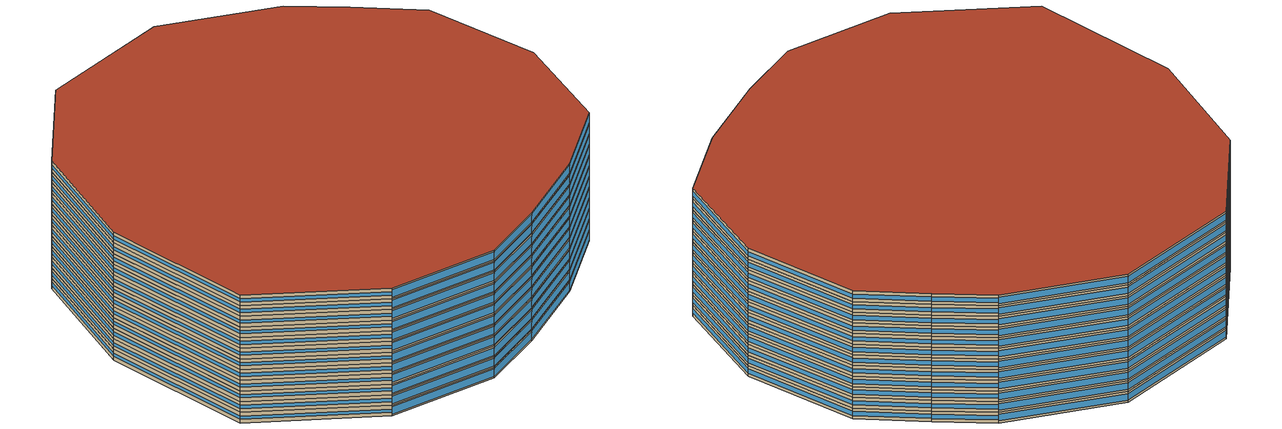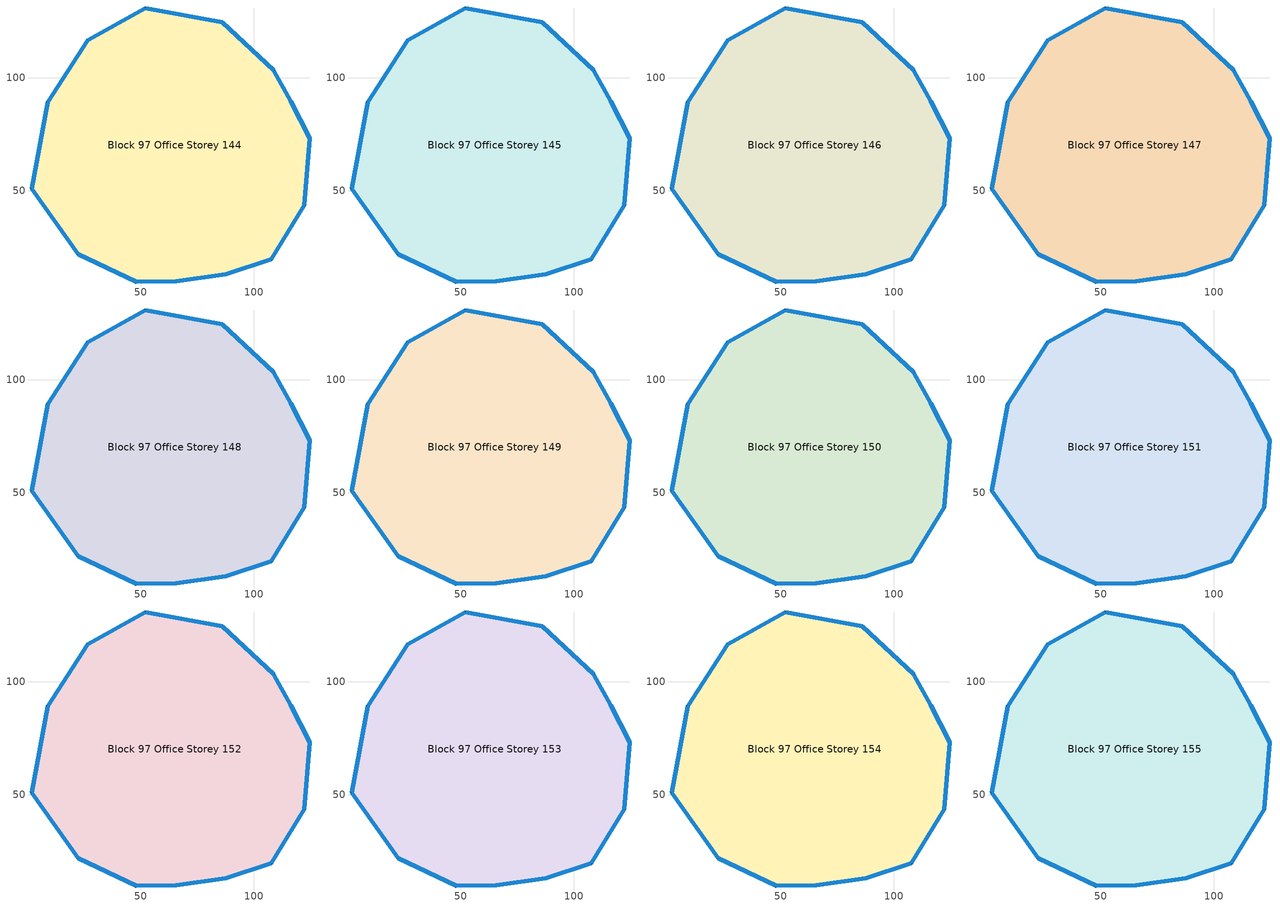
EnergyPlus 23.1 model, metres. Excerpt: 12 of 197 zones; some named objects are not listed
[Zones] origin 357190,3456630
Block 97 Office Storey 144
 floor outside (Project Floor): 108.83,103.22 116.36,89.59 124.72,73.29 122.22,43.61 107.61,19.86 87.51,13.15 65.66,10.23 48.03,9.81 22.47,22.13 1.9,50.9 9,89.27 26.71,116.64 52.15,130.82 86.07,124.59 z431.27
 wall outside (Project Wall): 52.15,130.82 26.71,116.64 9,89.27 1.9,50.9 22.47,22.13 48.03,9.81 65.66,10.23 87.51,13.15 107.61,19.86 122.22,43.61 124.72,73.29 116.36,89.59 108.83,103.22 86.07,124.59 52.15,130.82 z431.27:434.26
 window (Office_north_window_construction): 52.13,130.81 26.72,116.65 / 108.82,103.23 86.08,124.58 / 86.05,124.6 52.16,130.81 z431.87:433.66
 window (Office_west_window_construction): 26.7,116.63 9.01,89.29 / 9,89.25 1.91,50.92 / 1.92,50.88 22.46,22.14 z432.32:433.22
 window (Office_south_window_construction): 22.48,22.12 48.01,9.81 / 48.03,9.81 65.65,10.23 / 65.67,10.23 87.5,13.15 / 87.52,13.15 107.6,19.86 z431.72:433.81
 window (Office_east_window_construction): 107.61,19.88 122.21,43.6 / 122.22,43.63 124.72,73.28 / 124.71,73.3 116.37,89.58 / 116.36,89.6 108.84,103.21 z432.17:433.37
 roof outside (Project Ceiling): 107.61,19.86 122.22,43.61 124.72,73.29 116.36,89.59 108.83,103.22 86.07,124.59 52.15,130.82 26.71,116.64 9,89.27 1.9,50.9 22.47,22.13 48.03,9.81 65.66,10.23 87.51,13.15 z434.26
Block 97 Office Storey 145
 floor outside (Project Floor): 108.83,103.22 116.36,89.59 124.72,73.29 122.22,43.61 107.61,19.86 87.51,13.15 65.66,10.23 48.03,9.81 22.47,22.13 1.9,50.9 9,89.27 26.71,116.64 52.15,130.82 86.07,124.59 z434.26
 wall outside (Project Wall): 52.15,130.82 26.71,116.64 9,89.27 1.9,50.9 22.47,22.13 48.03,9.81 65.66,10.23 87.51,13.15 107.61,19.86 122.22,43.61 124.72,73.29 116.36,89.59 108.83,103.22 86.07,124.59 52.15,130.82 z434.26:437.26
 window (Office_north_window_construction): 52.13,130.81 26.72,116.65 / 108.82,103.23 86.08,124.58 / 86.05,124.6 52.16,130.81 z434.86:436.66
 window (Office_west_window_construction): 26.7,116.63 9.01,89.29 / 9,89.25 1.91,50.92 / 1.92,50.88 22.46,22.14 z435.31:436.21
 window (Office_south_window_construction): 22.48,22.12 48.01,9.81 / 48.03,9.81 65.65,10.23 / 65.67,10.23 87.5,13.15 / 87.52,13.15 107.6,19.86 z434.71:436.81
 window (Office_east_window_construction): 107.61,19.88 122.21,43.6 / 122.22,43.63 124.72,73.28 / 124.71,73.3 116.37,89.58 / 116.36,89.6 108.84,103.21 z435.16:436.36
 roof outside (Project Ceiling): 107.61,19.86 122.22,43.61 124.72,73.29 116.36,89.59 108.83,103.22 86.07,124.59 52.15,130.82 26.71,116.64 9,89.27 1.9,50.9 22.47,22.13 48.03,9.81 65.66,10.23 87.51,13.15 z437.26
Block 97 Office Storey 146
 floor outside (Project Floor): 108.83,103.22 116.36,89.59 124.72,73.29 122.22,43.61 107.61,19.86 87.51,13.15 65.66,10.23 48.03,9.81 22.47,22.13 1.9,50.9 9,89.27 26.71,116.64 52.15,130.82 86.07,124.59 z437.26
 wall outside (Project Wall): 52.15,130.82 26.71,116.64 9,89.27 1.9,50.9 22.47,22.13 48.03,9.81 65.66,10.23 87.51,13.15 107.61,19.86 122.22,43.61 124.72,73.29 116.36,89.59 108.83,103.22 86.07,124.59 52.15,130.82 z437.26:440.25
 window (Office_north_window_construction): 52.13,130.81 26.72,116.65 / 108.82,103.23 86.08,124.58 / 86.05,124.6 52.16,130.81 z437.86:439.65
 window (Office_west_window_construction): 26.7,116.63 9.01,89.29 / 9,89.25 1.91,50.92 / 1.92,50.88 22.46,22.14 z438.31:439.21
 window (Office_south_window_construction): 22.48,22.12 48.01,9.81 / 48.03,9.81 65.65,10.23 / 65.67,10.23 87.5,13.15 / 87.52,13.15 107.6,19.86 z437.71:439.8
 window (Office_east_window_construction): 107.61,19.88 122.21,43.6 / 122.22,43.63 124.72,73.28 / 124.71,73.3 116.37,89.58 / 116.36,89.6 108.84,103.21 z438.16:439.36
 roof outside (Project Ceiling): 107.61,19.86 122.22,43.61 124.72,73.29 116.36,89.59 108.83,103.22 86.07,124.59 52.15,130.82 26.71,116.64 9,89.27 1.9,50.9 22.47,22.13 48.03,9.81 65.66,10.23 87.51,13.15 z440.25
Block 97 Office Storey 147
 floor outside (Project Floor): 108.83,103.22 116.36,89.59 124.72,73.29 122.22,43.61 107.61,19.86 87.51,13.15 65.66,10.23 48.03,9.81 22.47,22.13 1.9,50.9 9,89.27 26.71,116.64 52.15,130.82 86.07,124.59 z440.25
 wall outside (Project Wall): 52.15,130.82 26.71,116.64 9,89.27 1.9,50.9 22.47,22.13 48.03,9.81 65.66,10.23 87.51,13.15 107.61,19.86 122.22,43.61 124.72,73.29 116.36,89.59 108.83,103.22 86.07,124.59 52.15,130.82 z440.25:443.25
 window (Office_north_window_construction): 52.13,130.81 26.72,116.65 / 108.82,103.23 86.08,124.58 / 86.05,124.6 52.16,130.81 z440.85:442.65
 window (Office_west_window_construction): 26.7,116.63 9.01,89.29 / 9,89.25 1.91,50.92 / 1.92,50.88 22.46,22.14 z441.3:442.2
 window (Office_south_window_construction): 22.48,22.12 48.01,9.81 / 48.03,9.81 65.65,10.23 / 65.67,10.23 87.5,13.15 / 87.52,13.15 107.6,19.86 z440.7:442.8
 window (Office_east_window_construction): 107.61,19.88 122.21,43.6 / 122.22,43.63 124.72,73.28 / 124.71,73.3 116.37,89.58 / 116.36,89.6 108.84,103.21 z441.15:442.35
 roof outside (Project Ceiling): 107.61,19.86 122.22,43.61 124.72,73.29 116.36,89.59 108.83,103.22 86.07,124.59 52.15,130.82 26.71,116.64 9,89.27 1.9,50.9 22.47,22.13 48.03,9.81 65.66,10.23 87.51,13.15 z443.25
Block 97 Office Storey 148
 floor outside (Project Floor): 108.83,103.22 116.36,89.59 124.72,73.29 122.22,43.61 107.61,19.86 87.51,13.15 65.66,10.23 48.03,9.81 22.47,22.13 1.9,50.9 9,89.27 26.71,116.64 52.15,130.82 86.07,124.59 z443.25
 wall outside (Project Wall): 52.15,130.82 26.71,116.64 9,89.27 1.9,50.9 22.47,22.13 48.03,9.81 65.66,10.23 87.51,13.15 107.61,19.86 122.22,43.61 124.72,73.29 116.36,89.59 108.83,103.22 86.07,124.59 52.15,130.82 z443.25:446.24
 window (Office_north_window_construction): 52.13,130.81 26.72,116.65 / 108.82,103.23 86.08,124.58 / 86.05,124.6 52.16,130.81 z443.85:445.64
 window (Office_west_window_construction): 26.7,116.63 9.01,89.29 / 9,89.25 1.91,50.92 / 1.92,50.88 22.46,22.14 z444.3:445.2
 window (Office_south_window_construction): 22.48,22.12 48.01,9.81 / 48.03,9.81 65.65,10.23 / 65.67,10.23 87.5,13.15 / 87.52,13.15 107.6,19.86 z443.7:445.79
 window (Office_east_window_construction): 107.61,19.88 122.21,43.6 / 122.22,43.63 124.72,73.28 / 124.71,73.3 116.37,89.58 / 116.36,89.6 108.84,103.21 z444.15:445.35
 roof outside (Project Ceiling): 107.61,19.86 122.22,43.61 124.72,73.29 116.36,89.59 108.83,103.22 86.07,124.59 52.15,130.82 26.71,116.64 9,89.27 1.9,50.9 22.47,22.13 48.03,9.81 65.66,10.23 87.51,13.15 z446.24
Block 97 Office Storey 149
 floor outside (Project Floor): 108.83,103.22 116.36,89.59 124.72,73.29 122.22,43.61 107.61,19.86 87.51,13.15 65.66,10.23 48.03,9.81 22.47,22.13 1.9,50.9 9,89.27 26.71,116.64 52.15,130.82 86.07,124.59 z446.24
 wall outside (Project Wall): 52.15,130.82 26.71,116.64 9,89.27 1.9,50.9 22.47,22.13 48.03,9.81 65.66,10.23 87.51,13.15 107.61,19.86 122.22,43.61 124.72,73.29 116.36,89.59 108.83,103.22 86.07,124.59 52.15,130.82 z446.24:449.24
 window (Office_north_window_construction): 52.13,130.81 26.72,116.65 / 108.82,103.23 86.08,124.58 / 86.05,124.6 52.16,130.81 z446.84:448.64
 window (Office_west_window_construction): 26.7,116.63 9.01,89.29 / 9,89.25 1.91,50.92 / 1.92,50.88 22.46,22.14 z447.29:448.19
 window (Office_south_window_construction): 22.48,22.12 48.01,9.81 / 48.03,9.81 65.65,10.23 / 65.67,10.23 87.5,13.15 / 87.52,13.15 107.6,19.86 z446.69:448.79
 window (Office_east_window_construction): 107.61,19.88 122.21,43.6 / 122.22,43.63 124.72,73.28 / 124.71,73.3 116.37,89.58 / 116.36,89.6 108.84,103.21 z447.14:448.34
 roof outside (Project Ceiling): 107.61,19.86 122.22,43.61 124.72,73.29 116.36,89.59 108.83,103.22 86.07,124.59 52.15,130.82 26.71,116.64 9,89.27 1.9,50.9 22.47,22.13 48.03,9.81 65.66,10.23 87.51,13.15 z449.24
Block 97 Office Storey 150
 floor outside (Project Floor): 108.83,103.22 116.36,89.59 124.72,73.29 122.22,43.61 107.61,19.86 87.51,13.15 65.66,10.23 48.03,9.81 22.47,22.13 1.9,50.9 9,89.27 26.71,116.64 52.15,130.82 86.07,124.59 z449.24
 wall outside (Project Wall): 52.15,130.82 26.71,116.64 9,89.27 1.9,50.9 22.47,22.13 48.03,9.81 65.66,10.23 87.51,13.15 107.61,19.86 122.22,43.61 124.72,73.29 116.36,89.59 108.83,103.22 86.07,124.59 52.15,130.82 z449.24:452.23
 window (Office_north_window_construction): 52.13,130.81 26.72,116.65 / 108.82,103.23 86.08,124.58 / 86.05,124.6 52.16,130.81 z449.84:451.63
 window (Office_west_window_construction): 26.7,116.63 9.01,89.29 / 9,89.25 1.91,50.92 / 1.92,50.88 22.46,22.14 z450.29:451.19
 window (Office_south_window_construction): 22.48,22.12 48.01,9.81 / 48.03,9.81 65.65,10.23 / 65.67,10.23 87.5,13.15 / 87.52,13.15 107.6,19.86 z449.69:451.78
 window (Office_east_window_construction): 107.61,19.88 122.21,43.6 / 122.22,43.63 124.72,73.28 / 124.71,73.3 116.37,89.58 / 116.36,89.6 108.84,103.21 z450.14:451.34
 roof outside (Project Ceiling): 107.61,19.86 122.22,43.61 124.72,73.29 116.36,89.59 108.83,103.22 86.07,124.59 52.15,130.82 26.71,116.64 9,89.27 1.9,50.9 22.47,22.13 48.03,9.81 65.66,10.23 87.51,13.15 z452.23
Block 97 Office Storey 151
 floor outside (Project Floor): 108.83,103.22 116.36,89.59 124.72,73.29 122.22,43.61 107.61,19.86 87.51,13.15 65.66,10.23 48.03,9.81 22.47,22.13 1.9,50.9 9,89.27 26.71,116.64 52.15,130.82 86.07,124.59 z452.23
 wall outside (Project Wall): 52.15,130.82 26.71,116.64 9,89.27 1.9,50.9 22.47,22.13 48.03,9.81 65.66,10.23 87.51,13.15 107.61,19.86 122.22,43.61 124.72,73.29 116.36,89.59 108.83,103.22 86.07,124.59 52.15,130.82 z452.23:455.23
 window (Office_north_window_construction): 52.13,130.81 26.72,116.65 / 108.82,103.23 86.08,124.58 / 86.05,124.6 52.16,130.81 z452.83:454.63
 window (Office_west_window_construction): 26.7,116.63 9.01,89.29 / 9,89.25 1.91,50.92 / 1.92,50.88 22.46,22.14 z453.28:454.18
 window (Office_south_window_construction): 22.48,22.12 48.01,9.81 / 48.03,9.81 65.65,10.23 / 65.67,10.23 87.5,13.15 / 87.52,13.15 107.6,19.86 z452.68:454.78
 window (Office_east_window_construction): 107.61,19.88 122.21,43.6 / 122.22,43.63 124.72,73.28 / 124.71,73.3 116.37,89.58 / 116.36,89.6 108.84,103.21 z453.13:454.33
 roof outside (Project Ceiling): 107.61,19.86 122.22,43.61 124.72,73.29 116.36,89.59 108.83,103.22 86.07,124.59 52.15,130.82 26.71,116.64 9,89.27 1.9,50.9 22.47,22.13 48.03,9.81 65.66,10.23 87.51,13.15 z455.23
Block 97 Office Storey 152
 floor outside (Project Floor): 108.83,103.22 116.36,89.59 124.72,73.29 122.22,43.61 107.61,19.86 87.51,13.15 65.66,10.23 48.03,9.81 22.47,22.13 1.9,50.9 9,89.27 26.71,116.64 52.15,130.82 86.07,124.59 z455.23
 wall outside (Project Wall): 52.15,130.82 26.71,116.64 9,89.27 1.9,50.9 22.47,22.13 48.03,9.81 65.66,10.23 87.51,13.15 107.61,19.86 122.22,43.61 124.72,73.29 116.36,89.59 108.83,103.22 86.07,124.59 52.15,130.82 z455.23:458.22
 window (Office_north_window_construction): 52.13,130.81 26.72,116.65 / 108.82,103.23 86.08,124.58 / 86.05,124.6 52.16,130.81 z455.83:457.62
 window (Office_west_window_construction): 26.7,116.63 9.01,89.29 / 9,89.25 1.91,50.92 / 1.92,50.88 22.46,22.14 z456.28:457.18
 window (Office_south_window_construction): 22.48,22.12 48.01,9.81 / 48.03,9.81 65.65,10.23 / 65.67,10.23 87.5,13.15 / 87.52,13.15 107.6,19.86 z455.68:457.77
 window (Office_east_window_construction): 107.61,19.88 122.21,43.6 / 122.22,43.63 124.72,73.28 / 124.71,73.3 116.37,89.58 / 116.36,89.6 108.84,103.21 z456.13:457.32
 roof outside (Project Ceiling): 107.61,19.86 122.22,43.61 124.72,73.29 116.36,89.59 108.83,103.22 86.07,124.59 52.15,130.82 26.71,116.64 9,89.27 1.9,50.9 22.47,22.13 48.03,9.81 65.66,10.23 87.51,13.15 z458.22
Block 97 Office Storey 153
 floor outside (Project Floor): 108.83,103.22 116.36,89.59 124.72,73.29 122.22,43.61 107.61,19.86 87.51,13.15 65.66,10.23 48.03,9.81 22.47,22.13 1.9,50.9 9,89.27 26.71,116.64 52.15,130.82 86.07,124.59 z458.22
 wall outside (Project Wall): 52.15,130.82 26.71,116.64 9,89.27 1.9,50.9 22.47,22.13 48.03,9.81 65.66,10.23 87.51,13.15 107.61,19.86 122.22,43.61 124.72,73.29 116.36,89.59 108.83,103.22 86.07,124.59 52.15,130.82 z458.22:461.22
 window (Office_north_window_construction): 52.13,130.81 26.72,116.65 / 108.82,103.23 86.08,124.58 / 86.05,124.6 52.16,130.81 z458.82:460.62
 window (Office_west_window_construction): 26.7,116.63 9.01,89.29 / 9,89.25 1.91,50.92 / 1.92,50.88 22.46,22.14 z459.27:460.17
 window (Office_south_window_construction): 22.48,22.12 48.01,9.81 / 48.03,9.81 65.65,10.23 / 65.67,10.23 87.5,13.15 / 87.52,13.15 107.6,19.86 z458.67:460.77
 window (Office_east_window_construction): 107.61,19.88 122.21,43.6 / 122.22,43.63 124.72,73.28 / 124.71,73.3 116.37,89.58 / 116.36,89.6 108.84,103.21 z459.12:460.32
 roof outside (Project Ceiling): 107.61,19.86 122.22,43.61 124.72,73.29 116.36,89.59 108.83,103.22 86.07,124.59 52.15,130.82 26.71,116.64 9,89.27 1.9,50.9 22.47,22.13 48.03,9.81 65.66,10.23 87.51,13.15 z461.22
Block 97 Office Storey 154
 floor outside (Project Floor): 108.83,103.22 116.36,89.59 124.72,73.29 122.22,43.61 107.61,19.86 87.51,13.15 65.66,10.23 48.03,9.81 22.47,22.13 1.9,50.9 9,89.27 26.71,116.64 52.15,130.82 86.07,124.59 z461.22
 wall outside (Project Wall): 52.15,130.82 26.71,116.64 9,89.27 1.9,50.9 22.47,22.13 48.03,9.81 65.66,10.23 87.51,13.15 107.61,19.86 122.22,43.61 124.72,73.29 116.36,89.59 108.83,103.22 86.07,124.59 52.15,130.82 z461.22:464.21
 window (Office_north_window_construction): 52.13,130.81 26.72,116.65 / 108.82,103.23 86.08,124.58 / 86.05,124.6 52.16,130.81 z461.82:463.61
 window (Office_west_window_construction): 26.7,116.63 9.01,89.29 / 9,89.25 1.91,50.92 / 1.92,50.88 22.46,22.14 z462.27:463.16
 window (Office_south_window_construction): 22.48,22.12 48.01,9.81 / 48.03,9.81 65.65,10.23 / 65.67,10.23 87.5,13.15 / 87.52,13.15 107.6,19.86 z461.67:463.76
 window (Office_east_window_construction): 107.61,19.88 122.21,43.6 / 122.22,43.63 124.72,73.28 / 124.71,73.3 116.37,89.58 / 116.36,89.6 108.84,103.21 z462.12:463.31
 roof outside (Project Ceiling): 107.61,19.86 122.22,43.61 124.72,73.29 116.36,89.59 108.83,103.22 86.07,124.59 52.15,130.82 26.71,116.64 9,89.27 1.9,50.9 22.47,22.13 48.03,9.81 65.66,10.23 87.51,13.15 z464.21
Block 97 Office Storey 155
 floor outside (Project Floor): 108.83,103.22 116.36,89.59 124.72,73.29 122.22,43.61 107.61,19.86 87.51,13.15 65.66,10.23 48.03,9.81 22.47,22.13 1.9,50.9 9,89.27 26.71,116.64 52.15,130.82 86.07,124.59 z464.21
 wall outside (Project Wall): 52.15,130.82 26.71,116.64 9,89.27 1.9,50.9 22.47,22.13 48.03,9.81 65.66,10.23 87.51,13.15 107.61,19.86 122.22,43.61 124.72,73.29 116.36,89.59 108.83,103.22 86.07,124.59 52.15,130.82 z464.21:467.21
 window (Office_north_window_construction): 52.13,130.81 26.72,116.65 / 108.82,103.23 86.08,124.58 / 86.05,124.6 52.16,130.81 z464.81:466.61
 window (Office_west_window_construction): 26.7,116.63 9.01,89.29 / 9,89.25 1.91,50.92 / 1.92,50.88 22.46,22.14 z465.26:466.16
 window (Office_south_window_construction): 22.48,22.12 48.01,9.81 / 48.03,9.81 65.65,10.23 / 65.67,10.23 87.5,13.15 / 87.52,13.15 107.6,19.86 z464.66:466.76
 window (Office_east_window_construction): 107.61,19.88 122.21,43.6 / 122.22,43.63 124.72,73.28 / 124.71,73.3 116.37,89.58 / 116.36,89.6 108.84,103.21 z465.11:466.31
 roof outside (Project Ceiling): 107.61,19.86 122.22,43.61 124.72,73.29 116.36,89.59 108.83,103.22 86.07,124.59 52.15,130.82 26.71,116.64 9,89.27 1.9,50.9 22.47,22.13 48.03,9.81 65.66,10.23 87.51,13.15 z467.21
[Building]
Building_1: North Axis=0; Terrain=City; Loads Convergence Tolerance Value=0.04; Temperature Convergence Tolerance Value=0.4; Solar Distribution=FullExterior; Maximum Number of Warmup Days=25; Minimum Number of Warmup Days=6
[Site:Location]
CHN Design_Conditions: Latitude=30; Longitude=114; Time Zone=8; Elevation=12
[SIZINGPERIOD:DESIGNDAY] Day of Month=21; DryBulb Temperature Range Modifier Type=DefaultMultipliers; Humidity Condition Type=Wetbulb; Barometric Pressure=101181; Rain Indicator=No; Snow Indicator=No; Daylight Saving Time Indicator=No; Sky Clearness=0; Begin Environment Reset Mode=FullResetAtBeginEnvironment
Name | Month | Day Type | Maximum DryBulb Temperature | Daily DryBulb Temperature Range | Wetbulb or DewPoint at Maximum DryBulb | Wind Speed | Wind Direction | Solar Model Indicator | ASHRAE Clear Sky Optical Depth for Beam Irradiance taub | ASHRAE Clear Sky Optical Depth for Diffuse Irradiance taud
Ann Htg 99.6% Condns DB | 1 | WinterDesignDay | -10 | 0 | -4.8 | 1 | 340 | ASHRAEClearSky | 0 | 0
Ann Clg .4% Condns DB=>MWB | 7 | SummerDesignDay | 40 | 6.6 | 27.1 | 3.5 | 220 | ASHRAETau | 0.781 | 1.413
[MATERIAL]
DefaultMaterial: Roughness=Rough; Thickness=0.1; Conductivity=0.1; Density=1000; Specific Heat=1000; Thermal Absorptance=0.9; Solar Absorptance=0.7; Visible Absorptance=0.7
[WINDOWMATERIAL:SIMPLEGLAZINGSYSTEM] UFactor=3; Visible Transmittance=0.6
Name | Solar Heat Gain Coefficient
Office_east_window; Office_south_window; Office_west_window | 0.3
Office_north_window | 0.35
[CONSTRUCTION]
Project Wall; Project Floor; Project Ceiling: DefaultMaterial
Office_east_window_construction: Office_east_window
Office_south_window_construction: Office_south_window
Office_west_window_construction: Office_west_window
Office_north_window_construction: Office_north_window
[SPACE] Ceiling Height=autocalculate; Volume=autocalculate; Floor Area=autocalculate; Space Type=Office
Name | Zone
Block 97 Office Storey 144_space | Block 97 Office Storey 144
Block 97 Office Storey 145_space | Block 97 Office Storey 145
Block 97 Office Storey 146_space | Block 97 Office Storey 146
Block 97 Office Storey 147_space | Block 97 Office Storey 147
Block 97 Office Storey 148_space | Block 97 Office Storey 148
Block 97 Office Storey 149_space | Block 97 Office Storey 149
Block 97 Office Storey 150_space | Block 97 Office Storey 150
Block 97 Office Storey 151_space | Block 97 Office Storey 151
Block 97 Office Storey 152_space | Block 97 Office Storey 152
Block 97 Office Storey 153_space | Block 97 Office Storey 153
Block 97 Office Storey 154_space | Block 97 Office Storey 154
Block 97 Office Storey 155_space | Block 97 Office Storey 155
[SPACELIST]
Office: Block 97 Office Storey 0_space, Block 97 Office Storey 1_space, Block 97 Office Storey 2_space, Block 97 Office Storey 3_space, Block 97 Office Storey 4_space, Block 97 Office Storey 5_space, Block 97 Office Storey 6_space, Block 97 Office Storey 7_space, Block 97 Office Storey 8_space, Block 97 Office Storey 9_space, Block 97 Office Storey 10_space, Block 97 Office Storey 11_space, Block 97 Office Storey 12_space, Block 97 Office Storey 13_space, Block 97 Office Storey 14_space, Block 97 Office Storey 15_space, Block 97 Office Storey 16_space, Block 97 Office Storey 17_space, Block 97 Office Storey 18_space, Block 97 Office Storey 19_space, Block 97 Office Storey 20_space, Block 97 Office Storey 21_space, Block 97 Office Storey 22_space, Block 97 Office Storey 23_space, Block 97 Office Storey 24_space, Block 97 Office Storey 25_space, Block 97 Office Storey 26_space, Block 97 Office Storey 27_space, Block 97 Office Storey 28_space, Block 97 Office Storey 29_space, Block 97 Office Storey 30_space, Block 97 Office Storey 31_space, Block 97 Office Storey 32_space, Block 97 Office Storey 33_space, Block 97 Office Storey 34_space, Block 97 Office Storey 35_space, Block 97 Office Storey 36_space, Block 97 Office Storey 37_space, Block 97 Office Storey 38_space, Block 97 Office Storey 39_space, Block 97 Office Storey 40_space, Block 97 Office Storey 41_space, Block 97 Office Storey 42_space, Block 97 Office Storey 43_space, Block 97 Office Storey 44_space, Block 97 Office Storey 45_space, Block 97 Office Storey 46_space, Block 97 Office Storey 47_space, Block 97 Office Storey 48_space, Block 97 Office Storey 49_space, Block 97 Office Storey 50_space, Block 97 Office Storey 51_space, Block 97 Office Storey 52_space, Block 97 Office Storey 53_space, Block 97 Office Storey 54_space, Block 97 Office Storey 55_space, Block 97 Office Storey 56_space, Block 97 Office Storey 57_space, Block 97 Office Storey 58_space, Block 97 Office Storey 59_space, Block 97 Office Storey 60_space, Block 97 Office Storey 61_space, Block 97 Office Storey 62_space, Block 97 Office Storey 63_space, Block 97 Office Storey 64_space, Block 97 Office Storey 65_space, Block 97 Office Storey 66_space, Block 97 Office Storey 67_space, Block 97 Office Storey 68_space, Block 97 Office Storey 69_space, Block 97 Office Storey 70_space, Block 97 Office Storey 71_space, Block 97 Office Storey 72_space, Block 97 Office Storey 73_space, Block 97 Office Storey 74_space, Block 97 Office Storey 75_space, Block 97 Office Storey 76_space, Block 97 Office Storey 77_space, Block 97 Office Storey 78_space, Block 97 Office Storey 79_space, Block 97 Office Storey 80_space, Block 97 Office Storey 81_space, Block 97 Office Storey 82_space, Block 97 Office Storey 83_space, Block 97 Office Storey 84_space, Block 97 Office Storey 85_space, Block 97 Office Storey 86_space, Block 97 Office Storey 87_space, Block 97 Office Storey 88_space, Block 97 Office Storey 89_space, Block 97 Office Storey 90_space, Block 97 Office Storey 91_space, Block 97 Office Storey 92_space, Block 97 Office Storey 93_space, Block 97 Office Storey 94_space, Block 97 Office Storey 95_space, Block 97 Office Storey 96_space, Block 97 Office Storey 97_space, Block 97 Office Storey 98_space, Block 97 Office Storey 99_space, Block 97 Office Storey 100_space, Block 97 Office Storey 101_space, Block 97 Office Storey 102_space, Block 97 Office Storey 103_space, Block 97 Office Storey 104_space, Block 97 Office Storey 105_space, Block 97 Office Storey 106_space, Block 97 Office Storey 107_space, Block 97 Office Storey 108_space, Block 97 Office Storey 109_space, Block 97 Office Storey 110_space, Block 97 Office Storey 111_space, Block 97 Office Storey 112_space, Block 97 Office Storey 113_space, Block 97 Office Storey 114_space, Block 97 Office Storey 115_space, Block 97 Office Storey 116_space, Block 97 Office Storey 117_space, Block 97 Office Storey 118_space, Block 97 Office Storey 119_space, Block 97 Office Storey 120_space, Block 97 Office Storey 121_space, Block 97 Office Storey 122_space, Block 97 Office Storey 123_space, Block 97 Office Storey 124_space, Block 97 Office Storey 125_space, Block 97 Office Storey 126_space, Block 97 Office Storey 127_space, Block 97 Office Storey 128_space, Block 97 Office Storey 129_space, Block 97 Office Storey 130_space, Block 97 Office Storey 131_space, Block 97 Office Storey 132_space, Block 97 Office Storey 133_space, Block 97 Office Storey 134_space, Block 97 Office Storey 135_space, Block 97 Office Storey 136_space, Block 97 Office Storey 137_space, Block 97 Office Storey 138_space, Block 97 Office Storey 139_space, Block 97 Office Storey 140_space, Block 97 Office Storey 141_space, Block 97 Office Storey 142_space, Block 97 Office Storey 143_space, Block 97 Office Storey 144_space, Block 97 Office Storey 145_space, Block 97 Office Storey 146_space, Block 97 Office Storey 147_space, Block 97 Office Storey 148_space, Block 97 Office Storey 149_space, Block 97 Office Storey 150_space, Block 97 Office Storey 151_space, Block 97 Office Storey 152_space, Block 97 Office Storey 153_space, Block 97 Office Storey 154_space, Block 97 Office Storey 155_space, Block 97 Office Storey 156_space, Block 97 Office Storey 157_space, Block 97 Office Storey 158_space, Block 97 Office Storey 159_space, Block 97 Office Storey 160_space, Block 97 Office Storey 161_space, Block 97 Office Storey 162_space, Block 97 Office Storey 163_space, Block 97 Office Storey 164_space, Block 97 Office Storey 165_space, Block 97 Office Storey 166_space, Block 97 Office Storey 167_space, Block 97 Office Storey 168_space, Block 97 Office Storey 169_space, Block 97 Office Storey 170_space, Block 97 Office Storey 171_space, Block 97 Office Storey 172_space, Block 97 Office Storey 173_space, Block 97 Office Storey 174_space, Block 97 Office Storey 175_space, Block 97 Office Storey 176_space, Block 97 Office Storey 177_space, Block 97 Office Storey 178_space, Block 97 Office Storey 179_space, Block 97 Office Storey 180_space, Block 97 Office Storey 181_space, Block 97 Office Storey 182_space, Block 97 Office Storey 183_space, Block 97 Office Storey 184_space, Block 97 Office Storey 185_space, Block 97 Office Storey 186_space, Block 97 Office Storey 187_space, Block 97 Office Storey 188_space, Block 97 Office Storey 189_space, Block 97 Office Storey 190_space, Block 97 Office Storey 191_space, Block 97 Office Storey 192_space, Block 97 Office Storey 193_space, Block 97 Office Storey 194_space, Block 97 Office Storey 195_space, Block 97 Office Storey 196_space
[ZONE] Type=1; Multiplier=1; Ceiling Height=autocalculate; Volume=autocalculate; Floor Area=autocalculate; Part of Total Floor Area=Yes
Block 97 Office Storey 144; Block 97 Office Storey 145; Block 97 Office Storey 146; Block 97 Office Storey 147; Block 97 Office Storey 148; Block 97 Office Storey 149; Block 97 Office Storey 150; Block 97 Office Storey 151; Block 97 Office Storey 152; Block 97 Office Storey 153; Block 97 Office Storey 154; Block 97 Office Storey 155
[PEOPLE]
People_for_office: Zone or ZoneList or Space or SpaceList=Office; Number of People Schedule=SeasonalSchedule_Schedule_office_people; Number of People Calculation Method=People/Area; People per Floor Area=0.1; Fraction Radiant=0.3; Sensible Heat Fraction=autocalculate; Activity Level Schedule=SeasonalSchedule_Schedule_office_activity; Carbon Dioxide Generation Rate=3.82e-08; Enable ASHRAE 55 Comfort Warnings=No; Mean Radiant Temperature Calculation Type=ZoneAveraged; Clothing Insulation Calculation Method=ClothingInsulationSchedule; Cold Stress Temperature Threshold=15.56; Heat Stress Temperature Threshold=30
[LIGHTS]
Light_for_office: Zone or ZoneList or Space or SpaceList=Office; Schedule=SeasonalSchedule_office_lighting; Design Level Calculation Method=Watts/Area; Watts per Zone Floor Area=8; Return Air Fraction=0; Fraction Radiant=0.32; Fraction Visible=0.25; Fraction Replaceable=1; EndUse Subcategory=General; Return Air Fraction Calculated from Plenum Temperature=No; Return Air Fraction Function of Plenum Temperature Coefficient 1=0; Return Air Fraction Function of Plenum Temperature Coefficient 2=0
[ELECTRICEQUIPMENT]
Equipment_for_office: Zone or ZoneList or Space or SpaceList=Office; Schedule=SeasonalSchedule_Schedule_office_equipment; Design Level Calculation Method=Watts/Area; Watts per Zone Floor Area=15; Fraction Latent=0; Fraction Radiant=0; Fraction Lost=0; EndUse Subcategory=Electric Equipment
[DAYLIGHTING:CONTROLS] Illuminance Setpoint at Reference Point 1=300
Name | Zone or Space | Glare Calculation Daylighting Reference Point | Daylighting Reference Point 1
Dlight_Block 97 Office Storey 144 | Block 97 Office Storey 144 | Rpoint_Block 97 Office Storey 144 | Rpoint_Block 97 Office Storey 144
Dlight_Block 97 Office Storey 145 | Block 97 Office Storey 145 | Rpoint_Block 97 Office Storey 145 | Rpoint_Block 97 Office Storey 145
Dlight_Block 97 Office Storey 146 | Block 97 Office Storey 146 | Rpoint_Block 97 Office Storey 146 | Rpoint_Block 97 Office Storey 146
Dlight_Block 97 Office Storey 147 | Block 97 Office Storey 147 | Rpoint_Block 97 Office Storey 147 | Rpoint_Block 97 Office Storey 147
Dlight_Block 97 Office Storey 148 | Block 97 Office Storey 148 | Rpoint_Block 97 Office Storey 148 | Rpoint_Block 97 Office Storey 148
Dlight_Block 97 Office Storey 149 | Block 97 Office Storey 149 | Rpoint_Block 97 Office Storey 149 | Rpoint_Block 97 Office Storey 149
Dlight_Block 97 Office Storey 150 | Block 97 Office Storey 150 | Rpoint_Block 97 Office Storey 150 | Rpoint_Block 97 Office Storey 150
Dlight_Block 97 Office Storey 151 | Block 97 Office Storey 151 | Rpoint_Block 97 Office Storey 151 | Rpoint_Block 97 Office Storey 151
Dlight_Block 97 Office Storey 152 | Block 97 Office Storey 152 | Rpoint_Block 97 Office Storey 152 | Rpoint_Block 97 Office Storey 152
Dlight_Block 97 Office Storey 153 | Block 97 Office Storey 153 | Rpoint_Block 97 Office Storey 153 | Rpoint_Block 97 Office Storey 153
Dlight_Block 97 Office Storey 154 | Block 97 Office Storey 154 | Rpoint_Block 97 Office Storey 154 | Rpoint_Block 97 Office Storey 154
Dlight_Block 97 Office Storey 155 | Block 97 Office Storey 155 | Rpoint_Block 97 Office Storey 155 | Rpoint_Block 97 Office Storey 155
[HVACTEMPLATE:ZONE:IDEALLOADSAIRSYSTEM] Template Thermostat=Thermostat_for_office; Maximum Heating Supply Air Temperature=50; Minimum Cooling Supply Air Temperature=13; Maximum Heating Supply Air Humidity Ratio=0.0156; Minimum Cooling Supply Air Humidity Ratio=0.0077; Heating Limit=NoLimit; Cooling Limit=NoLimit; Dehumidification Control Type=ConstantSensibleHeatRatio; Cooling Sensible Heat Ratio=0.7; Dehumidification Setpoint=60; Humidification Control Type=None; Humidification Setpoint=30; Outdoor Air Method=DetailedSpecification; Outdoor Air Flow Rate per Person=0.00944; Outdoor Air Flow Rate per Zone Floor Area=0; Outdoor Air Flow Rate per Zone=0; Design Specification Outdoor Air Object=Ventilation_for_office; Demand Controlled Ventilation Type=None; Outdoor Air Economizer Type=NoEconomizer; Heat Recovery Type=None; Sensible Heat Recovery Effectiveness=0.7; Latent Heat Recovery Effectiveness=0.65
Block 97 Office Storey 144; Block 97 Office Storey 145; Block 97 Office Storey 146; Block 97 Office Storey 147; Block 97 Office Storey 148; Block 97 Office Storey 149; Block 97 Office Storey 150; Block 97 Office Storey 151; Block 97 Office Storey 152; Block 97 Office Storey 153; Block 97 Office Storey 154; Block 97 Office Storey 155
[DESIGNSPECIFICATION:OUTDOORAIR]
Ventilation_for_office: Outdoor Air Method=Flow/Person; Outdoor Air Flow per Person=0.00833333; Outdoor Air Flow per Zone Floor Area=0; Outdoor Air Flow per Zone=0; Outdoor Air Flow Air Changes per Hour=0
[SCHEDULE:DAY:HOURLY]
Schedule_office_lighting_weekday_hourly: 0.1, 0.1, 0.1, 0.1, 0.1, 0.1, 0.1, 0.2, 0.5, 0.95, 0.95, 0.95, 0.8, 0.8, 0.95, 0.95, 0.95, 0.95, 0.95, 0.95, 0.95, 0.8, 0.5, 0.1
Schedule_office_lighting_holiday_hourly; Schedule_office_equipment_holiday_hourly: 0.1, 0.1, 0.1, 0.1, 0.1, 0.1, 0.1, 0.1, 0.1, 0.1, 0.1, 0.1, 0.1, 0.3, 0.3, 0.3, 0.3, 0.3, 0.3, 0.3, 0.3, 0.3, 0.1, 0.1
Schedule_office_equipment_weekday_hourly: 0.1, 0.1, 0.1, 0.1, 0.1, 0.1, 0.1, 0.2, 0.5, 0.95, 0.95, 0.95, 0.5, 0.5, 0.95, 0.95, 0.95, 0.95, 0.95, 0.95, 0.4, 0.4, 0.3, 0.1
Schedule_office_people_weekday_hourly: 0.1, 0.1, 0.1, 0.1, 0.1, 0.1, 0.1, 0.5, 0.95, 0.95, 0.95, 0.8, 0.8, 0.95, 0.95, 0.95, 0.95, 0.95, 0.8, 0.5, 0.5, 0.3, 0.1, 0.1
Schedule_office_people_holiday_hourly: 0.1, 0.1, 0.1, 0.1, 0.1, 0.1, 0.1, 0.1, 0.1, 0.1, 0.1, 0.1, 0.1, 0.3, 0.3, 0.3, 0.3, 0.3, 0.3, 0.1, 0.1, 0.1, 0.1, 0.1
Schedule_office_activity_weekday_hourly; Schedule_office_activity_holiday_hourly: 144, 144, 144, 144, 144, 144, 144, 144, 144, 144, 144, 144, 144, 144, 144, 144, 144, 144, 144, 144, 144, 144, 144, 144
[SCHEDULE:WEEK:DAILY]
Schedule_office_lighting_weekly: Schedule_office_lighting_holiday_hourly, Schedule_office_lighting_weekday_hourly, Schedule_office_lighting_weekday_hourly, Schedule_office_lighting_weekday_hourly, Schedule_office_lighting_weekday_hourly, Schedule_office_lighting_weekday_hourly, Schedule_office_lighting_holiday_hourly, Schedule_office_lighting_holiday_hourly, Schedule_office_lighting_weekday_hourly, Schedule_office_lighting_weekday_hourly, Schedule_office_lighting_holiday_hourly, Schedule_office_lighting_holiday_hourly
Schedule_office_equipment_weekly: Schedule_office_equipment_holiday_hourly, Schedule_office_equipment_weekday_hourly, Schedule_office_equipment_weekday_hourly, Schedule_office_equipment_weekday_hourly, Schedule_office_equipment_weekday_hourly, Schedule_office_equipment_weekday_hourly, Schedule_office_equipment_holiday_hourly, Schedule_office_equipment_holiday_hourly, Schedule_office_equipment_weekday_hourly, Schedule_office_equipment_weekday_hourly, Schedule_office_equipment_holiday_hourly, Schedule_office_equipment_holiday_hourly
Schedule_office_people_weekly: Schedule_office_people_holiday_hourly, Schedule_office_people_weekday_hourly, Schedule_office_people_weekday_hourly, Schedule_office_people_weekday_hourly, Schedule_office_people_weekday_hourly, Schedule_office_people_weekday_hourly, Schedule_office_people_holiday_hourly, Schedule_office_people_holiday_hourly, Schedule_office_people_weekday_hourly, Schedule_office_people_weekday_hourly, Schedule_office_people_holiday_hourly, Schedule_office_people_holiday_hourly
Schedule_office_activity_weekly: Schedule_office_activity_holiday_hourly, Schedule_office_activity_weekday_hourly, Schedule_office_activity_weekday_hourly, Schedule_office_activity_weekday_hourly, Schedule_office_activity_weekday_hourly, Schedule_office_activity_weekday_hourly, Schedule_office_activity_holiday_hourly, Schedule_office_activity_holiday_hourly, Schedule_office_activity_weekday_hourly, Schedule_office_activity_weekday_hourly, Schedule_office_activity_holiday_hourly, Schedule_office_activity_holiday_hourly
[SCHEDULE:YEAR]
SeasonalSchedule_office_lighting: Schedule_office_lighting_weekly, 1, 1, 12, 31
SeasonalSchedule_Schedule_office_equipment: Schedule_office_equipment_weekly, 1, 1, 12, 31
SeasonalSchedule_Schedule_office_people: Schedule_office_people_weekly, 1, 1, 12, 31
SeasonalSchedule_Schedule_office_activity: Schedule_office_activity_weekly, 1, 1, 12, 31
